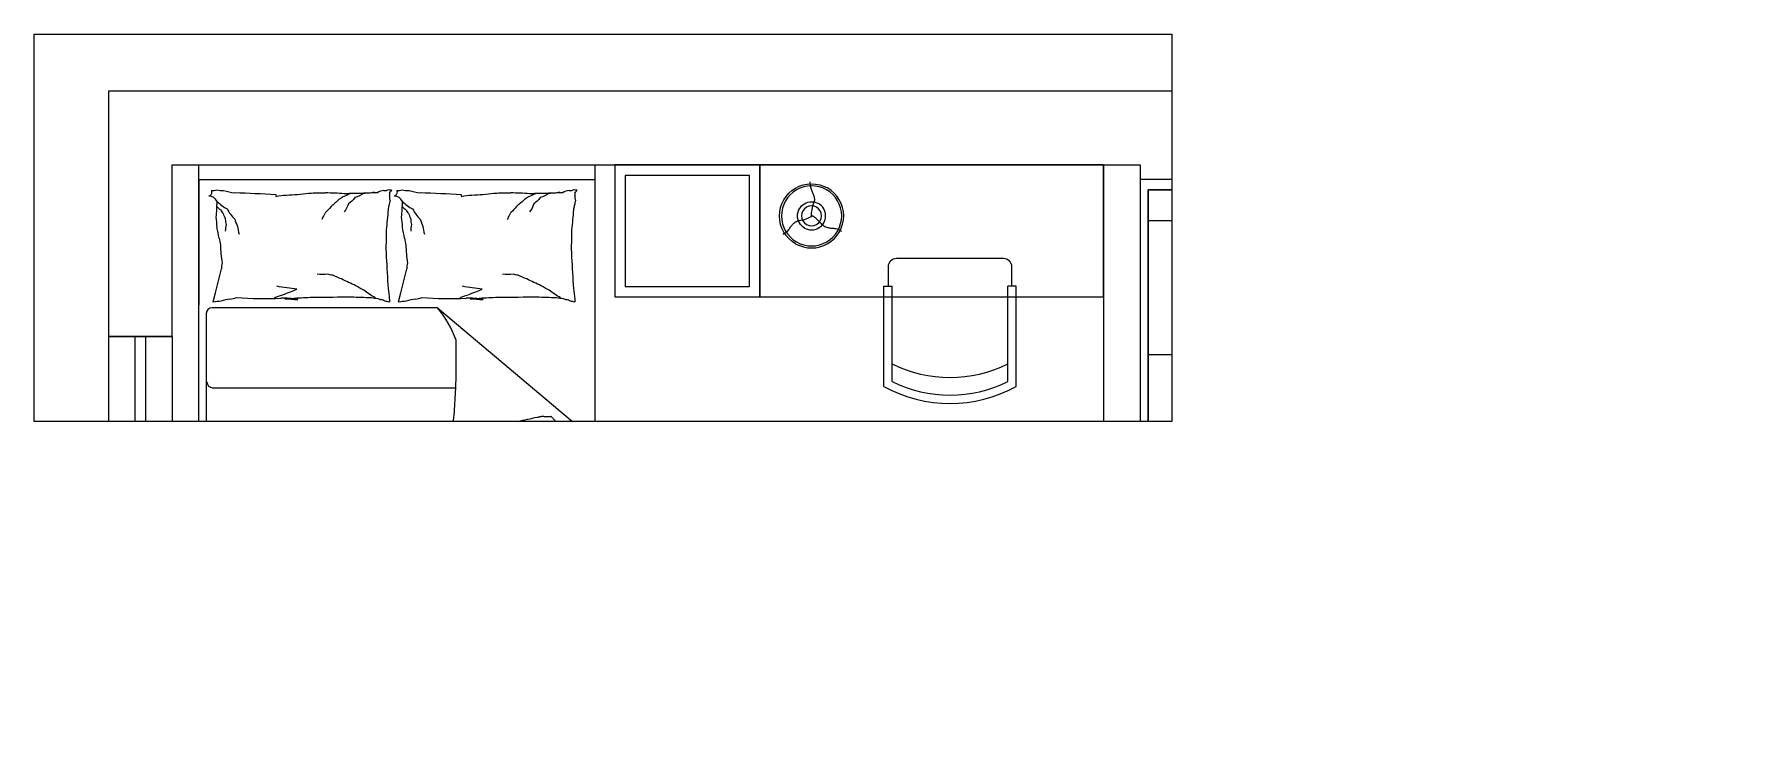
# Model space of a CAD drawing. Header units: millimetres. Extents: x 84840 to 206424, y -288515 to -124389.
# Drawn here: x 112357 to 118815, y -207377 to -204747 of the extents above; entities that cross this region are included whole.
import ezdxf
from ezdxf.lldxf.tags import DXFTag
from ezdxf.xclip import XClip

# ---------------------------------------------------------------- set-up
doc = ezdxf.new("R2010")
doc.units = ezdxf.units.MM
doc.header["$XCLIPFRAME"] = 0
for name, color, linetype in [('8', 8, 'Continuous'), ('P-原墙线', 7, 'Continuous'), ('P-固定家具2(不到顶)', 2, 'Continuous'), ('P-完成面', 1, 'Continuous'), ('P-完成面尺寸', 44, 'Continuous'), ('P-新墙线', 4, 'Continuous'), ('P-洁具', 3, 'Continuous'), ('P-活动家具', 3, 'Continuous'), ('P-窗', 3, 'Continuous')]:
    doc.layers.add(name, color=color, linetype=linetype)
tags = doc.linetypes.add('ACAD_ISO03W100', pattern=[30, 12, -18]).pattern_tags.tags
tags[6:7] = [DXFTag(74, 4), DXFTag(75, 0), DXFTag(340, '0'), DXFTag(46, 1.0), DXFTag(50, 0.0), DXFTag(44, 0.0), DXFTag(45, 0.0)]
tags[4:5] = [DXFTag(74, 4), DXFTag(75, 0), DXFTag(340, '0'), DXFTag(46, 1.0), DXFTag(50, 0.0), DXFTag(44, 0.0), DXFTag(45, 0.0)]

# ---------------------------------------------------------------- blocks, each defined once
blk = doc.blocks.new('A$C224B1EEF')
at = {"color": 252}
for p, q in [((59.8, 427.4), (134.4, 679.4)), ((68.5, 426.1), (140.9, 670.6)), ((373, 679.4), (134.4, 679.4)), ((366.5, 670.6), (140.9, 670.6)), ((438.8, 426.1), (366.5, 670.6)), ((447.5, 427.4), (373, 679.4)), ((59.8, 160), (59.8, 427.4)), ((68.5, 160), (68.5, 426.1)), ((438.8, 160), (438.8, 426.1)), ((447.5, 160), (447.5, 427.4))]:
    blk.add_line(p, q, dxfattribs=at)
at = {"layer": '8'}
for p, q in [((0, 160), (507.4, 160)), ((0, 160), (0, 1)), ((0, 160), (0, 1)), ((507.4, 160), (507.4, 1)), ((507.4, 160), (507.4, 1)), ((507.4, 1), (0, 1))]:
    blk.add_line(p, q, dxfattribs=at)
at = {"layer": 'P-固定家具2(不到顶)', "color": 3}
for p, q in [((51.1, 428.7), (131.7, 701.1)), ((375.6, 701.1), (131.7, 701.1)), ((456.2, 428.7), (375.6, 701.1)), ((51.1, 160), (51.1, 428.7)), ((456.2, 160), (456.2, 428.7))]:
    blk.add_line(p, q, dxfattribs=at)
blk = doc.blocks.new('A$C674F3EA9')
at = {"color": 252, "linetype": 'ACAD_ISO03W100'}
blk.add_lwpolyline([(484.4, 443.9), (484.4, 516.8, 0.414214), (453.1, 548.1), (46.9, 548.1, 0.414214), (15.6, 516.8), (15.6, 443.9)], format="xyb", dxfattribs=at)
for points in [[(0, 373), (0, 443.9), (31.3, 443.9)], [(31.3, 373), (31.3, 443.9)], [(468.8, 373), (468.8, 443.9)], [(500, 373), (500, 443.9), (468.8, 443.9)]]:
    blk.add_lwpolyline(points, dxfattribs=at)
for points in [[(0, 63.7), (0, 373)], [(31.3, 82.7), (31.3, 373)], [(468.8, 82.7), (468.8, 373)], [(500, 63.7), (500, 373)]]:
    blk.add_lwpolyline(points)
for centre, radius, start, end in [((250, 588.7, 0), 490.4, 243.50911, 296.49088), ((250, 521.6, 0), 490.4, 243.50911, 296.49088), ((250, 521.6, 0), 521.7, 241.36424, 298.63576)]:
    blk.add_arc(centre, radius, start, end)
blk = doc.blocks.new('asdasdw')
at = {"color": 252, "linetype": 'ByBlock'}
for major_axis, start_param, end_param in [((-65.8, 134.8), 5.497787, 8.63938), ((-61.7, 126.4), 5.497787, 8.63938), ((-61.7, 126.4), 2.356194, 5.497787), ((-20.6, 42.1), 5.497787, 8.63938), ((-20.6, 42.1), 2.356194, 5.497787)]:
    blk.add_ellipse((4741.5, 6512.8, 0), major_axis=major_axis, ratio=1, start_param=start_param, end_param=end_param, dxfattribs=at)
at = {"color": 252, "linetype": 'ByBlock', "extrusion": (0, 0, -1)}
blk.add_ellipse((4741.5, 6512.8, 0), major_axis=(134.8, 65.8), ratio=1, start_param=5.497787, end_param=8.63938, dxfattribs=at)
at = {"color": 252}
blk.add_ellipse((4741.5, 6512.8, 0), major_axis=(-28.8, 59), ratio=1, start_param=5.497787, end_param=8.63938, dxfattribs=at)
at = {"color": 252, "extrusion": (0, 0, -1)}
blk.add_ellipse((4741.5, 6512.8, 0), major_axis=(59, 28.8), ratio=1, start_param=5.497787, end_param=8.63938, dxfattribs=at)
at = {"color": 252}
for points in [[(4856.8, 6622.7, 0), (4846.2, 6612.7, 0), (4834.2, 6595.3, 0), (4826.8, 6580, 0), (4818.8, 6566.1, 0), (4806, 6551.3, 0), (4787.4, 6542.1, 0), (4756.7, 6527.2, 0), (4745.8, 6518.8, 0), (4739.3, 6512.8, 0)], [(4588.6, 6557.7, 0), (4602.5, 6553.5, 0), (4623.6, 6551.8, 0), (4640.6, 6553.1, 0), (4656.6, 6553.1, 0), (4675.8, 6549.4, 0), (4693.1, 6537.9, 0), (4721.4, 6518.7, 0), (4734.1, 6513.5, 0), (4742.5, 6510.8, 0)], [(4779, 6357.9, 0), (4775.6, 6372.1, 0), (4766.6, 6391.2, 0), (4757, 6405.2, 0), (4749, 6419.1, 0), (4742.6, 6437.6, 0), (4743.9, 6458.3, 0), (4746.4, 6492.4, 0), (4744.6, 6506, 0), (4742.6, 6514.6, 0)]]:
    blk.add_spline(points, degree=3, dxfattribs=at)
blk = doc.blocks.new('0000000000000000000222')
at = {"layer": 'P-原墙线'}
for p, q in [((234937.8, 46393.9), (234937.8, 47323.9)), ((234937.8, 47323.9), (238967.8, 47323.9)), ((235177.8, 46393.9), (235177.8, 47043.9)), ((235177.8, 47043.9), (236742.8, 47043.9)), ((236742.8, 47043.9), (238842.8, 47043.9)), ((238842.8, 47043.9), (238842.8, 46988.9)), ((239377.8, 46988.9), (238842.8, 46988.9)), ((235177.8, 46393.9), (234937.8, 46393.9))]:
    blk.add_line(p, q, dxfattribs=at)
at = {"layer": 'P-完成面'}
blk.add_lwpolyline([(239397.8, 45448.9), (238872.8, 45448.9), (238872.8, 46948.9), (241112.8, 46948.9), (241112.8, 45489.7), (241065.4, 45448.9), (240227.8, 45448.9)], dxfattribs=at)
at = {"layer": 'P-新墙线', "linetype": 'ByBlock', "ltscale": 3}
for p, q in [((238702.8, 47043.9), (238702.8, 45293.9)), ((238842.8, 46988.9), (238842.8, 45293.9))]:
    blk.add_line(p, q, dxfattribs=at)
at = {"layer": 'P-洁具', "color": 2}
blk.add_lwpolyline([(238872.8, 45448.9), (239372.8, 45448.9), (239372.8, 46248.9), (239092.8, 46248.9), (239092.8, 46948.9), (238872.8, 46948.9), (238872.8, 45448.9)], dxfattribs=at)
at = {"layer": 'P-活动家具'}
for p, q in [((235277.8, 44943.9), (235277.8, 47043.9)), ((235277.8, 47043.9), (236777.8, 47043.9)), ((236777.8, 47043.9), (236777.8, 44943.9)), ((237402.8, 47043.9), (237402.8, 46543.9)), ((238702.8, 47043.9), (237402.8, 47043.9)), ((238702.8, 46543.9), (238702.8, 47043.9)), ((235277.8, 46988), (236777.8, 46988)), ((237402.8, 46543.9), (238702.8, 46543.9))]:
    blk.add_line(p, q, dxfattribs=at)
at = {"layer": 'P-活动家具', "color": 252}
for p, q in [((235277.8, 46988), (235277.8, 46512.8)), ((236777.8, 46988), (236777.8, 46512.8)), ((235341, 46559.1), (235364, 46650.9)), ((236042.9, 46559.1), (236065.9, 46650.9)), ((236181.6, 46503.3), (235328.7, 46503.3)), ((235332.7, 46525.8), (235341, 46559.1)), ((236034.6, 46525.8), (236042.9, 46559.1)), ((236181.6, 46503.3), (236746.2, 46028.5)), ((235306.5, 46481.1), (235306.5, 44979.7)), ((235328.7, 46200.4), (236250.3, 46200.4))]:
    blk.add_line(p, q, dxfattribs=at)
at = {"layer": 'P-活动家具'}
blk.add_lwpolyline([(237402.8, 47043.9), (236852.8, 47043.9), (236852.8, 46543.9), (237402.8, 46543.9)], close=True, dxfattribs=at)
at = {"layer": 'P-活动家具', "color": 252}
blk.add_lwpolyline([(237362.8, 47003.9), (236892.8, 47003.9), (236892.8, 46583.9), (237362.8, 46583.9)], close=True, dxfattribs=at)
for points in [[(235345.5, 46887.5, 0.05369), (235361.2, 46873.1, 0.070312), (235370.2, 46859.4, 0.015448), (235374.4, 46849.9, 0.013244), (235378.6, 46838.5, 0.082127), (235381.9, 46818.5, 0.064164), (235378.6, 46792.7)], [(235347.1, 46905.3, 0.077379), (235385.8, 46877.1, 0.077379), (235414.1, 46838.5, 0.047525), (235425.1, 46811.2, 0.047525), (235430.8, 46782.2)], [(235850.5, 46934.4, -0.027842), (235824.1, 46922.6, -0.048685), (235810.1, 46913.6, -0.023666), (235779.1, 46886.5, -0.031223), (235758, 46863.6, -0.046801), (235752.3, 46855, -0.023191), (235743.4, 46836.5)], [(235941.6, 46940.7, -0.088153), (235903.2, 46936.8, -0.088153), (235868.6, 46919.9, -0.077547), (235844.5, 46895.8, -0.077547), (235828.9, 46865.7)], [(236047.3, 46887.5, 0.05369), (236063.1, 46873.1, 0.070312), (236072.1, 46859.4, 0.015448), (236076.3, 46849.9, 0.013244), (236080.5, 46838.5, 0.082127), (236083.8, 46818.5, 0.064164), (236080.5, 46792.7)], [(236049, 46905.3, 0.077379), (236087.7, 46877.1, 0.077379), (236115.9, 46838.5, 0.047525), (236127, 46811.2, 0.047525), (236132.6, 46782.2)], [(236552.4, 46934.4, -0.027842), (236525.9, 46922.6, -0.048685), (236512, 46913.6, -0.023666), (236481, 46886.5, -0.031223), (236459.9, 46863.6, -0.046801), (236454.2, 46855, -0.023191), (236445.2, 46836.5)], [(236643.5, 46940.7, -0.088153), (236605.1, 46936.8, -0.088153), (236570.4, 46919.9, -0.077547), (236546.4, 46895.8, -0.077547), (236530.8, 46865.7)], [(235945.8, 46540.4, -0.016108), (235902.5, 46569.5, -0.024599), (235872.7, 46586.2, -0.009477), (235818.2, 46612.1, -0.015937), (235785.1, 46625.9, -0.072521), (235766.9, 46629.8, -0.033339), (235726.7, 46630)], [(236647.6, 46540.4, -0.016108), (236604.4, 46569.5, -0.024599), (236574.6, 46586.2, -0.009477), (236520.1, 46612.1, -0.015937), (236487, 46625.9, -0.072521), (236468.8, 46629.8, -0.033339), (236428.6, 46630)], [(235565.2, 46542.1, -0.009729), (235595.5, 46552.1, -0.009729), (235625.5, 46563.3, -0.007971), (235649.6, 46573.4, -0.002711), (235573.4, 46584.2)], [(236267.1, 46542.1, -0.009729), (236297.4, 46552.1, -0.009729), (236327.3, 46563.3, -0.007971), (236351.5, 46573.4, -0.002711), (236275.3, 46584.2)], [(236238.6, 46033.2, -0.007297), (236379.7, 46052.9, -0.009508), (236487.2, 46073, -0.006616), (236559.4, 46088.9, 0.023828), (236579.6, 46092.6, 0.052541), (236611.5, 46092.1, 0.032755), (236647.7, 46056.6, 0.013133), (236684.8, 46047, 0.007859), (236746.2, 46028.5)]]:
    blk.add_lwpolyline(points, format="xyb", dxfattribs=at)
for centre, radius, start, end in [((235981.6, 46978.7), 32.1, 265.69746, 300.65125), ((236008.3, 46977), 27.9, 248.2117, 265.69746), ((236683.4, 46978.7), 32.1, 265.69746, 300.65125), ((236710.2, 46977), 27.9, 248.2117, 265.69746), ((235313.4, 46940.4), 14.6, 281.27238, 26.58052), ((235313.3, 46888.3), 38, 26.58052, 85.59979), ((235326.4, 47047.4), 100.4, 270, 281.27238), ((234800.7, 46905.6), 546.5, 353.76763, 360), ((235372.3, 47126), 179, 261.5628, 270), ((235464.2, 47272.9), 338.6, 254.25602, 261.5628), ((235273, 42556), 4384.2, 86.1196, 88.15023), ((235567.1, 46927), 4.11, 303.62062, 49.83043), ((235652.1, 46405), 525.1, 90.00391, 99.07304), ((235756.1, 46351.3), 588.1, 96.08669, 100.18988), ((235686.3, 47105.3), 169.3, 272.53858, 280.18988), ((235743.2, 47259.4), 321.9, 265.19815, 272.53858), ((235747.7, 45967.6), 970.2, 85.19815, 89.42426), ((235884.2, 45275.1), 1660.3, 89.42426, 91.90789), ((235984.5, 46027.1), 912, 91.90789, 95.25919), ((235984.7, 46887.1), 59.9, 95.25919, 120.65125), ((235780.4, 46920.2), 220.4, 347.89054, 352.3191), ((236269.4, 46852.1), 273.4, 167.89054, 171.86652), ((236036, 46922.7), 36.4, 171.86652, 201.42098), ((235983.9, 46934.4), 17.3, 338.0096, 21.42098), ((236001, 46945.4), 4.75, 258.10694, 338.0096), ((236007.8, 46944.4), 2.58, 78.10694, 199.56397), ((236009.8, 46950.5), 3.8, 199.56397, 248.2117), ((236015.3, 46940.4), 14.6, 281.27238, 26.58052), ((236015.2, 46888.3), 38, 26.58052, 85.59979), ((236028.3, 47047.4), 100.4, 270, 281.27238), ((235502.5, 46905.6), 546.5, 353.76763, 360), ((236074.2, 47126), 179, 261.5628, 270), ((236166.1, 47272.9), 338.6, 254.25602, 261.5628), ((235974.9, 42556), 4384.2, 86.1196, 88.15023), ((236268.9, 46927), 4.11, 303.62062, 49.83043), ((236354, 46405), 525.1, 90.00391, 99.07304), ((236458, 46351.3), 588.1, 96.08669, 100.18988), ((236388.2, 47105.3), 169.3, 272.53858, 280.18988), ((236445.1, 47259.4), 321.9, 265.19815, 272.53858), ((236449.6, 45967.6), 970.2, 85.19815, 89.42426), ((236586.1, 45275.1), 1660.3, 89.42426, 91.90789), ((236686.3, 46027.1), 912, 91.90789, 95.25919), ((236686.5, 46887.1), 59.9, 95.25919, 120.65125), ((236482.3, 46920.2), 220.4, 347.89054, 352.3191), ((236971.3, 46852.1), 273.4, 167.89054, 171.86652), ((236737.9, 46922.7), 36.4, 171.86652, 201.42098), ((236685.8, 46934.4), 17.3, 338.0096, 21.42098), ((236702.9, 46945.4), 4.75, 258.10694, 338.0096), ((236709.7, 46944.4), 2.58, 78.10694, 199.56397), ((236711.6, 46950.5), 3.8, 199.56397, 248.2117), ((235120.5, 46808.1), 226.6, 360, 9.68436), ((234983.1, 46933.6), 1014.5, 352.3191, 356.63125), ((235822.4, 46808.1), 226.6, 360, 9.68436), ((235685, 46933.6), 1014.5, 352.3191, 356.63125), ((234389.2, 46601.1), 980, 9.68436, 12.19838), ((235704.2, 46815), 352.4, 188.00505, 192.19838), ((235234.7, 46776.5), 754.1, 356.63125, 1.63309), ((235091.1, 46601.1), 980, 9.68436, 12.19838), ((236406.1, 46815), 352.4, 188.00505, 192.19838), ((235936.5, 46776.5), 754.1, 356.63125, 1.63309), ((236091, 46774.6), 732, 182.66488, 188.00505), ((234472.7, 46651.4), 1516.9, 1.63309, 3.05496), ((220866.8, 45768.4), 15150.6, 3.05496, 3.50486), ((236792.9, 46774.6), 732, 182.66488, 188.00505), ((235174.6, 46651.4), 1516.9, 1.63309, 3.05496), ((221568.6, 45768.4), 15150.6, 3.05496, 3.50486), ((235439.1, 46654.4), 75.2, 165.9548, 182.66488), ((236141, 46654.4), 75.2, 165.9548, 182.66488), ((235644.4, 46513.9), 356.9, 3.50486, 9.99836), ((236346.3, 46513.9), 356.9, 3.50486, 9.99836), ((235328.7, 46481.1), 22.2, 90, 180), ((235332.8, 46524.8), 1.02, 345.95506, 94.08294), ((235383.3, 46227.8), 300.8, 94.08294, 99.4841), ((235438.2, 46284.3), 255.2, 99.4841, 107.38641), ((235381.2, 46668.2), 133, 276.43405, 287.38641), ((235528.9, 48311.4), 1773.4, 266.51017, 271.94522), ((235601.4, 46283.7), 255.6, 78.44144, 92.74906), ((235543.7, 47804.9), 1268.9, 272.69346, 274.76579), ((235725.1, 47997.4), 1465.1, 265.23375, 267.16236), ((235609.1, 48033.3), 1493.5, 271.53552, 274.12818), ((235748.4, 52897.5), 6353.9, 269.71345, 270.97038), ((235936.7, 47835.4), 1293.3, 266.42603, 269.71345), ((235966.3, 46700.1), 162.1, 257.13096, 266.42603), ((235979.3, 46583), 50.3, 242.71588, 257.13096), ((235944.2, 46452.1), 85.3, 62.71588, 73.77885), ((235971.3, 46431.4), 97.2, 73.77885, 82.8796), ((235999.8, 46524.3), 1.47, 82.8796, 163.30223), ((236021.2, 46529.5), 21.5, 163.30223, 189.99836), ((236034.6, 46524.8), 1.02, 345.95506, 94.08294), ((236085.2, 46227.8), 300.8, 94.08294, 99.4841), ((236140, 46284.3), 255.2, 99.4841, 107.38641), ((236083.1, 46668.2), 133, 276.43405, 287.38641), ((236230.8, 48311.4), 1773.4, 266.51017, 271.94522), ((235860.8, 46237.4), 416.7, 20.14884, 39.64454), ((236303.2, 46283.7), 255.6, 78.44144, 92.74906), ((236245.6, 47804.9), 1268.9, 272.69346, 274.76579), ((236427, 47997.4), 1465.1, 265.23375, 267.16236), ((236311, 48033.3), 1493.5, 271.53552, 274.12818), ((236450.3, 52897.5), 6353.9, 269.71345, 270.97038), ((236638.5, 47835.4), 1293.3, 266.42603, 269.71345), ((236668.2, 46700.1), 162.1, 257.13096, 266.42603), ((236681.1, 46583), 50.3, 242.71588, 257.13096), ((236646.1, 46452.1), 85.3, 62.71588, 73.77885), ((236673.1, 46431.4), 97.2, 73.77885, 82.8796), ((236701.7, 46524.3), 1.47, 82.8796, 163.30223), ((236723, 46529.5), 21.5, 163.30223, 189.99836), ((233753.1, 46303.2), 2500.1, 353.79846, 1.78212), ((235331.1, 46222.5), 22.2, 180, 270)]:
    blk.add_arc(centre, radius, start, end, dxfattribs=at)
at = {"layer": 'P-窗'}
for p, q in [((235037.8, 44908.9), (235037.8, 46393.9)), ((235077.8, 44908.9), (235077.8, 46393.9))]:
    blk.add_line(p, q, dxfattribs=at)
blk.add_lwpolyline([(234937.8, 46393.9), (235177.8, 46393.9), (235177.8, 44908.9), (234937.8, 44908.9)], close=True, dxfattribs=at)
at = {"layer": 'P-固定家具2(不到顶)', "color": 3, "xscale": 0.8099999999937436, "yscale": 0.8099999999976717, "zscale": 0.81, "rotation": 169.2405088091241}
blk.add_blockref('asdasdw', (242356.1, 51316.5, 0), dxfattribs=at)
at = {"layer": 'P-活动家具', "rotation": 270}
blk.add_blockref('A$C224B1EEF', (238871.8, 46832.1), dxfattribs=at)
at = {"layer": 'P-活动家具'}
blk.add_blockref('A$C674F3EA9', (237872.3, 46140.9, 0), dxfattribs=at)
blk = doc.blocks.new('0086')
at = {"layer": 'P-完成面尺寸'}
blk.add_blockref('0000000000000000000222', (-130019.4, -173987.5), dxfattribs=at)

msp = doc.modelspace()

# ---------------------------------------------------------------- linework, layer by layer
msp.add_lwpolyline([(112356.9, -204746.8), (116664.5, -204746.8), (116664.5, -206212.6), (112356.9, -206212.6)], close=True)

# ---------------------------------------------------------------- block references
at = {"layer": 'P-完成面尺寸'}
ref = msp.add_blockref('0086', (7721.6, -78298.1), dxfattribs=at)
XClip(ref).set_block_clipping_path([(104635.284282443, -127914.4869700898), (108942.872536537, -126448.7012374537)])

doc.saveas('drawing.dxf')
